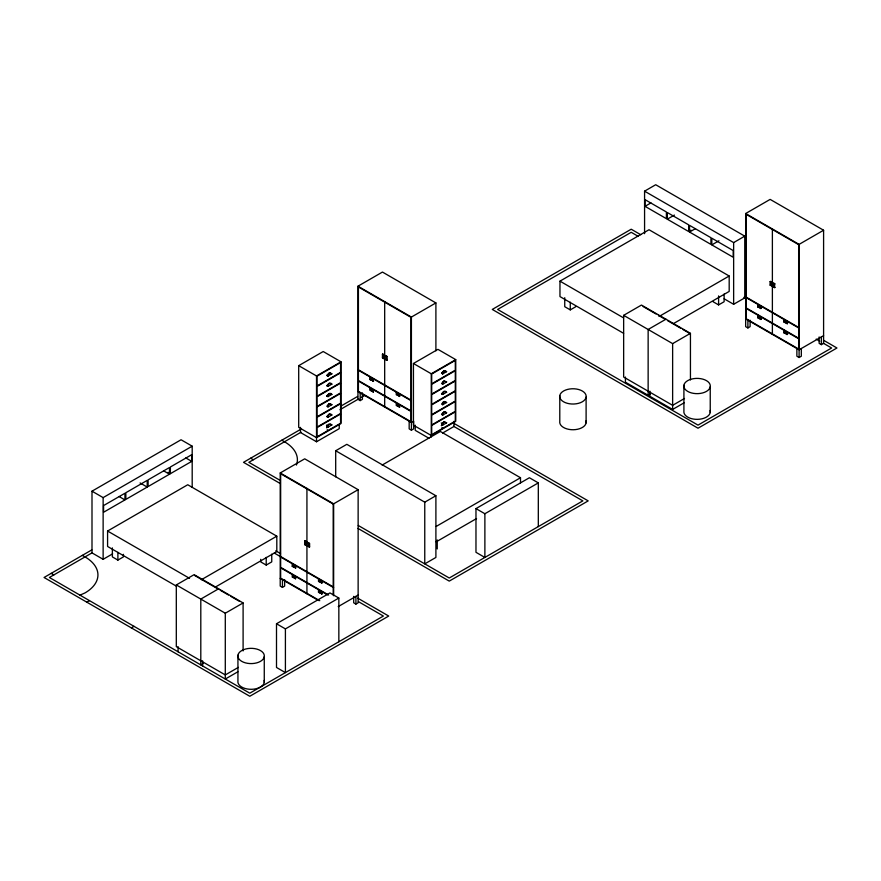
<?xml version="1.0" encoding="UTF-8"?>
<svg xmlns="http://www.w3.org/2000/svg" width="881" height="881" viewBox="0 0 881 881"><rect width="100%" height="100%" fill="white"/><g stroke="black" fill="none" stroke-linecap="round" stroke-linejoin="round"><path stroke-width="1.32" d="M327.985 376.066L328.998 373.026L326.829 375.405L327.985 376.066L331.873 373.83L329.494 372.806L331.873 373.83M442.725 373.896L443.738 370.846L441.568 373.225L442.725 373.896L446.612 371.65L444.233 370.637L446.612 371.65M327.985 386.352C327.721 383.94 330.045 381.671 331.873 384.116L327.985 386.352L326.829 385.68L328.998 383.312L331.873 384.116M327.985 396.637C327.721 394.225 330.045 391.957 331.873 394.402L327.985 396.637L326.818 395.833M327.985 417.209C327.721 414.797 330.045 412.528 331.873 414.962L327.985 417.209L326.829 416.537L328.998 414.158L331.873 414.962M327.985 427.23L326.829 426.569L327.556 425.248L328.998 424.19L331.84 424.818L327.985 427.23L328.514 424.499L330.705 424.168M442.725 394.468C442.46 392.045 444.784 389.776 446.612 392.221L442.725 394.468L441.568 393.796L443.738 391.417L446.612 392.221M442.725 415.028C442.46 412.616 444.784 410.348 446.612 412.793L442.725 415.028L441.568 414.356L443.738 411.978L446.612 412.793M326.829 395.965L328.998 393.587L331.873 394.402M362.41 392.904L362.41 399.335L360.186 400.613L357.961 399.335L357.961 286.204L382.453 272.064L435.897 302.921L435.897 350.836M298.703 365.67L323.206 351.53L341.013 361.816L341.013 423.519L316.521 437.659L298.703 427.373L298.703 365.67L316.521 375.956L341.013 361.816M112.636 553.83L103.132 559.314L91.998 552.883L91.998 491.18L181.057 439.762L192.19 446.182L192.19 487.325M357.961 286.204L411.405 317.061L435.897 302.921M91.998 491.18L103.132 497.611L192.19 446.182M644.573 233.674L644.573 191.166L655.706 184.735L744.764 236.152L744.764 297.866L733.642 304.286L724.138 298.802M328.382 374.205L330.309 373.081M124.948 499.923L103.573 512.257L103.573 505.573L124.948 493.239L124.948 499.923L119.012 496.499M147.215 487.072L125.84 499.406L125.84 492.721L147.215 480.376L147.215 487.072L140.09 482.953M169.482 474.209L148.107 486.554L148.107 479.87L169.482 467.525L169.482 474.209L163.547 470.784M170.374 473.692L191.75 461.358L191.75 454.673L170.374 467.007L170.374 473.692L167.996 472.326M382.453 354.25L384.017 354.636L383.565 358.49L382.453 357.851L382.453 354.25L387.354 356.563M645.024 206.33L666.399 218.675L666.399 211.991L645.024 199.646L645.024 206.33L650.96 202.905M386.241 359.525L386.241 355.924L386.913 360.428L382.453 357.851M176.464 586.217L107.581 546.462L107.581 531.034L187.741 484.748L276.81 536.177L276.81 551.594L215.504 586.988M369.987 379.535L373.544 381.077L369.987 379.535L369.987 376.969M327.985 406.923L331.873 404.687L328.998 403.872L326.829 406.251L327.985 406.923L328.514 404.192L329.494 403.663L331.873 404.676M413.442 363.49L437.934 349.35L455.752 359.635L455.752 421.338L431.261 435.478L413.442 425.193L413.442 363.49L431.261 373.775L455.752 359.635M370.427 388.785L373.544 390.591L370.427 388.785L370.427 390.074L373.544 391.88L369.987 390.338L369.987 387.761M91.822 549.898L44.05 577.484L249.786 696.265L388.719 616.05L357.807 598.199M300.762 429.278L243.519 462.327L280.334 483.581M341.013 406.031L357.587 396.461M623.616 333.326L559.964 296.578L559.964 281.149L649.022 229.732L729.182 276.006L729.182 291.435L673.37 323.657M691.034 230.161L688.656 231.527L688.656 224.842L667.28 212.508L667.28 219.193L674.405 215.074M92.098 552.827L49.391 577.484L249.786 693.182L383.378 616.05L358.479 601.668M301.016 432.219L248.86 462.327L279.442 479.98M339.967 409.72L358.842 398.818M361.21 397.463L364.745 395.415M396.703 393.157L399.82 394.963L396.703 393.157L396.703 394.446L399.82 396.252L396.263 394.699L396.263 392.133M300.487 427.373L300.487 432.516L316.521 441.766L339.229 428.662L339.229 424.796M443.121 372.024L445.048 370.912M112.372 547.905L112.372 556.902L117.889 560.096L123.417 556.902L123.417 554.325M445.445 370.978L441.568 373.081L442.703 373.742M689.548 232.044L710.923 244.389L710.923 237.705L689.548 225.36L689.548 232.044L695.483 228.62M396.703 403.961L399.82 405.756L396.703 403.961L396.703 405.249L399.82 407.044L396.263 405.502L396.263 402.936M284.662 579.665L284.662 586.096L282.438 587.385L280.213 586.096L280.213 472.965L304.705 458.825L358.138 489.682L358.138 602.802L355.913 604.091L353.688 602.802L353.688 596.382M564.743 297.701L564.743 306.698L570.271 309.892L575.8 306.698M442.725 384.182L446.612 381.936L443.738 381.132L441.568 383.51L442.725 384.182L443.253 381.44L444.233 380.922L446.612 381.936M750.116 320.232L750.116 326.653L747.892 327.941L745.656 326.653L745.656 213.532L770.148 199.392L823.592 230.238L823.592 343.37L821.367 344.658L819.143 343.37L819.143 336.938M335.694 450.753L346.828 444.321L435.897 495.739L435.897 557.453L424.763 563.873L424.763 502.17L335.694 450.753L335.694 476.808M86.801 602.163L89.477 600.622M711.815 244.896L733.19 257.241L733.19 250.556L711.815 238.211L711.815 244.896L718.94 240.788M442.725 404.742L446.612 402.507L443.738 401.703L441.568 404.071L442.725 404.742L443.253 402.011L444.233 401.483L446.612 402.507M644.573 191.166L733.642 242.583L744.764 236.152M409.169 421.184L409.169 428.904L411.405 430.181L413.63 428.904L413.63 421.184L411.405 422.473L357.961 391.616M684.504 398.476L672.632 405.326L623.649 377.046L623.649 315.343L641.456 305.057L690.44 333.337L690.44 379.964M442.725 425.06L446.612 422.814L443.738 422.01L441.568 424.389L442.725 425.06L443.253 422.329L444.233 421.801L446.612 422.814M382.156 465.069L440.346 431.47L520.506 477.744L520.506 482.887M238.355 667.38L225.294 674.923L176.31 646.643L176.31 584.94L194.117 574.654L243.101 602.934L243.101 650.927M442.614 433.034L453.968 426.481L453.968 421.338M201.364 579.731L276.81 536.177M280.213 472.965L333.646 503.822L358.138 489.682M659.12 316.455L729.182 276.006M131.335 627.878L134 626.336M665.948 319.197L648.141 329.483L648.141 395.305L650.431 393.983M745.656 213.532L799.1 244.378L823.592 230.238M218.609 588.794L200.802 599.08L200.802 664.902L203.093 663.569M304.705 541.011L306.269 541.397L306.269 544.998L304.705 544.612L304.705 541.011L309.605 543.335L309.605 546.925L304.705 544.612M260.699 559.314L260.699 561.88L266.216 565.073L271.744 561.88L271.744 554.171M713.07 301.72L718.599 304.914L724.127 301.72L724.127 294.001M308.493 546.286L308.493 542.685L308.493 546.286L309.605 546.925M770.148 281.579L771.712 281.964L771.712 285.565L770.148 285.18L770.148 281.579L775.049 283.891L773.496 283.506L773.496 287.107L775.049 287.492L770.148 285.18M623.649 315.343L672.632 343.623L690.44 333.337M292.239 566.296L295.796 567.838L292.239 566.296L292.239 563.73M761.25 307.117L758.134 305.322L761.25 307.117L761.25 308.405L757.682 306.863L757.682 304.286M176.31 584.94L225.294 613.22L243.101 602.934M757.682 306.863L761.25 308.405M292.679 575.557L295.796 577.352L292.679 575.557L292.679 576.835L295.796 578.641L292.239 577.099L292.239 574.522M424.763 502.17L435.897 495.739M761.25 317.92L757.682 316.378L761.25 317.92L760.799 319.462L757.682 317.656L757.682 315.09M757.682 317.656L761.25 319.197M318.955 579.929L322.072 581.724L318.955 579.929L318.955 581.207L322.072 583.013L318.515 581.471L318.515 578.894M786.48 321.686L783.958 320.739L787.515 322.281M783.958 322.028L787.515 323.569L783.958 322.028L783.958 319.462M321.036 591.922L318.515 590.975L322.072 592.528M318.515 592.263L322.072 593.805L318.515 592.263L318.515 589.697M436.194 526.431L520.506 477.744M338.844 598.045L285.411 628.902L285.411 672.61L276.502 667.468L276.502 623.759L329.946 592.913L338.844 598.045L338.844 641.753M538.313 482.887L484.88 513.744L484.88 557.453L475.971 552.31L475.971 508.601L529.404 477.744L538.313 482.887L538.313 526.596M783.958 332.831L787.515 334.373L783.958 332.831L783.958 330.254M436.194 541.848L476.566 518.546M649.914 391.186L649.914 396.329L672.632 409.445L684.074 402.837M338.238 606.591L358.138 595.093M237.892 671.763L225.294 679.042L225.294 613.22M823.592 335.661L799.1 349.801L745.656 318.944M796.876 348.513L796.876 356.221L799.1 357.51L801.325 356.221L801.325 348.513M79.984 595.138L85.017 592.913A44.083 25.45 0 0 0 85.017 556.913L82.351 555.371M667.28 219.193L688.656 231.527M640.729 234.709L631.214 229.214L492.281 309.429L698.016 428.21L836.95 347.995L823.867 340.44M745.656 297.349L799.1 328.195M638.329 236.405L631.214 232.298L497.622 309.429L698.016 425.127L831.609 347.995L823.306 343.205M743.861 297.338L746.229 298.703M816.191 339.097L819.748 341.156M785.445 331.884L787.515 333.084L784.398 331.289L784.398 332.566M643.086 306.511L656.059 314.01M658.426 315.365L665.507 319.462M667.578 320.651L680.55 328.15M682.918 329.505L689.999 333.602M559.964 281.149L623.616 317.898M648.141 395.305L625.422 382.189L625.422 377.046M442.703 394.314L441.568 393.796M442.703 414.885L441.568 414.356M453.803 423.298L588.189 500.882L449.255 581.108L358.038 528.446M357.961 370.02L411.405 400.877M371.474 378.588L373.544 379.788L370.427 377.993L370.427 379.282M453.605 426.272L582.848 500.882L449.255 578.013L358.259 525.483M327.974 375.923L326.829 375.405M428.97 438.275L415.226 430.335L415.226 425.193M327.974 386.208L326.829 385.68M326.829 395.833L327.974 396.483M327.974 417.054L326.829 416.537M330.705 424.323L331.873 424.994M475.971 508.601L484.88 513.744M327.974 427.087L326.829 426.569M281.81 440.214L284.486 441.755A44.083 25.45 0 0 1 296.434 465.047M250.645 458.208L253.31 459.75M185.814 457.933L191.75 461.358M275.753 550.823L280.51 553.565M274.288 553.07L280.224 556.484M280.213 556.781L333.646 587.638M293.725 565.36L295.796 566.56L292.679 564.754L292.679 566.043M328.635 595.027L280.654 567.331L280.654 557.045M327.413 594.84L280.654 567.838L280.654 578.123L319.759 600.699M280.213 578.388L318.592 600.545M194.569 575.425L218.169 589.048M220.239 590.248L228.498 595.016M230.855 596.382L239.125 601.15M276.502 623.759L285.411 628.902M107.581 531.034L189.525 578.332M51.175 573.366L53.851 574.908M821.367 336.938L821.367 344.658M799.1 244.378L799.1 357.51M798.649 327.941L798.649 338.227L746.108 307.887L746.108 297.602M787.074 321.257L787.074 323.834M787.074 332.06L787.074 334.626M784.398 320.486L784.398 321.774M774.608 284.145L774.608 287.746M773.936 283.253L773.936 286.854M772.384 228.961L772.384 334.373M770.6 281.325L770.6 284.915M760.799 306.092L760.799 308.658M760.799 316.885L760.799 319.462M758.134 305.322L758.134 306.599M758.134 316.114L758.134 317.402M747.892 320.232L747.892 327.941M733.642 242.583L733.642 304.286M718.599 295.906L718.599 304.914M710.24 386.77A13.226 7.632 0 0 1 689.371 392.221A13.226 7.632 0 0 1 691.618 379.061A13.226 7.632 0 0 1 710.24 386.77L710.24 412.484M683.909 385.261L683.909 410.975A13.226 7.632 0 0 0 697.499 419.356A13.226 7.632 0 0 0 710.119 410.491M672.632 343.623L672.632 409.445M586.107 397.144A13.226 7.632 0 0 1 565.239 402.606A13.226 7.632 0 0 1 567.496 389.435A13.226 7.632 0 0 1 586.107 397.144L586.107 422.858M570.271 302.183L570.271 309.892M559.787 395.646L559.787 421.36A13.226 7.632 0 0 0 573.377 429.741A13.226 7.632 0 0 0 585.997 420.865M437.24 539.932L437.24 548.929M431.261 373.775L431.261 437.02M411.405 317.061L411.405 430.181M410.953 400.613L410.953 410.898L358.413 380.559L358.413 370.284M399.379 393.928L399.379 396.505M399.379 404.731L399.379 407.297M386.913 356.827L386.913 360.428M384.678 301.632L384.678 407.044M382.905 353.997L382.905 357.598M373.104 378.764L373.104 381.33M373.104 389.567L373.104 392.133M360.186 392.904L360.186 400.613M355.913 596.382L355.913 604.091M333.646 503.822L333.646 595.732M333.205 587.385L333.205 595.093M321.631 580.7L321.631 583.266M321.631 591.492L321.631 594.069M318.955 590.722L318.955 592.01M316.521 375.956L316.521 441.766M309.154 543.588L309.154 547.189M306.929 488.393L306.929 593.805M305.145 540.758L305.145 544.359M295.355 565.525L295.355 568.102M295.355 576.328L295.355 578.894M282.438 579.665L282.438 587.385M266.216 557.365L266.216 565.073M264.267 656.708A13.226 7.632 0 0 1 243.398 662.171A13.226 7.632 0 0 1 245.645 649.011A13.226 7.632 0 0 1 264.267 656.708L264.267 682.423M237.936 655.211L237.936 680.925A13.226 7.632 0 0 0 251.526 689.305A13.226 7.632 0 0 0 264.146 680.429M202.586 660.783L202.586 665.926M178.094 646.643L178.094 651.786M117.889 552.376L117.889 560.096M103.132 497.611L103.132 559.314M326.851 427.891A1.641 0.925 58.9 0 1 326.554 427.67M326.499 425.105A1.641 0.925 58.9 0 1 326.796 425.237M327.512 429.972A1.641 0.925 58.9 0 1 327.214 429.752M327.159 427.186A1.641 0.925 58.9 0 1 327.457 427.318M441.59 425.71A1.641 0.925 58.9 0 1 441.293 425.49M441.238 422.935A1.641 0.925 58.9 0 1 441.535 423.056M442.251 427.792A1.641 0.925 58.9 0 1 441.954 427.571M441.899 425.016A1.641 0.925 58.9 0 1 442.196 425.138M340.573 362.587L316.962 376.209L316.962 385.977L340.573 372.355L340.573 362.587M340.573 372.861L316.962 386.495L316.962 396.263L340.573 382.64L340.573 372.861M340.573 383.147L316.962 396.78L316.962 406.548L340.573 392.915L340.573 383.147M340.573 393.433L316.962 407.055L316.962 416.834L340.573 403.201L340.573 393.433M340.573 403.718L316.962 417.341L316.962 427.12L340.573 413.486L340.573 403.718M340.573 414.004L316.962 427.626L316.962 436.888L340.573 423.254L340.573 414.004M455.301 360.406L431.701 374.029L431.701 383.797L455.301 370.174L455.301 360.406M455.301 370.692L431.701 384.314L431.701 394.082L455.301 380.46L455.301 370.692M455.301 380.977L431.701 394.6L431.701 404.368L455.301 390.746L455.301 380.977M455.301 391.252L431.701 404.886L431.701 414.654L455.301 401.031L455.301 391.252M455.301 401.538L431.701 415.171L431.701 424.939L455.301 411.317L455.301 401.538M455.301 411.823L431.701 425.457L431.701 434.707L455.301 421.085L455.301 411.823M798.649 244.643L746.108 214.303L746.108 297.095L798.649 327.424L798.649 244.643M798.649 338.745L746.108 308.405L746.108 318.691L798.649 349.03L798.649 338.745M410.953 317.314L358.413 286.975L358.413 369.767L410.953 400.106L410.953 317.314M410.953 411.416L358.413 381.077L358.413 391.362L410.953 421.702L410.953 411.416M333.205 504.075L280.654 473.736L280.654 556.528L333.205 586.867L333.205 504.075"/></g></svg>
